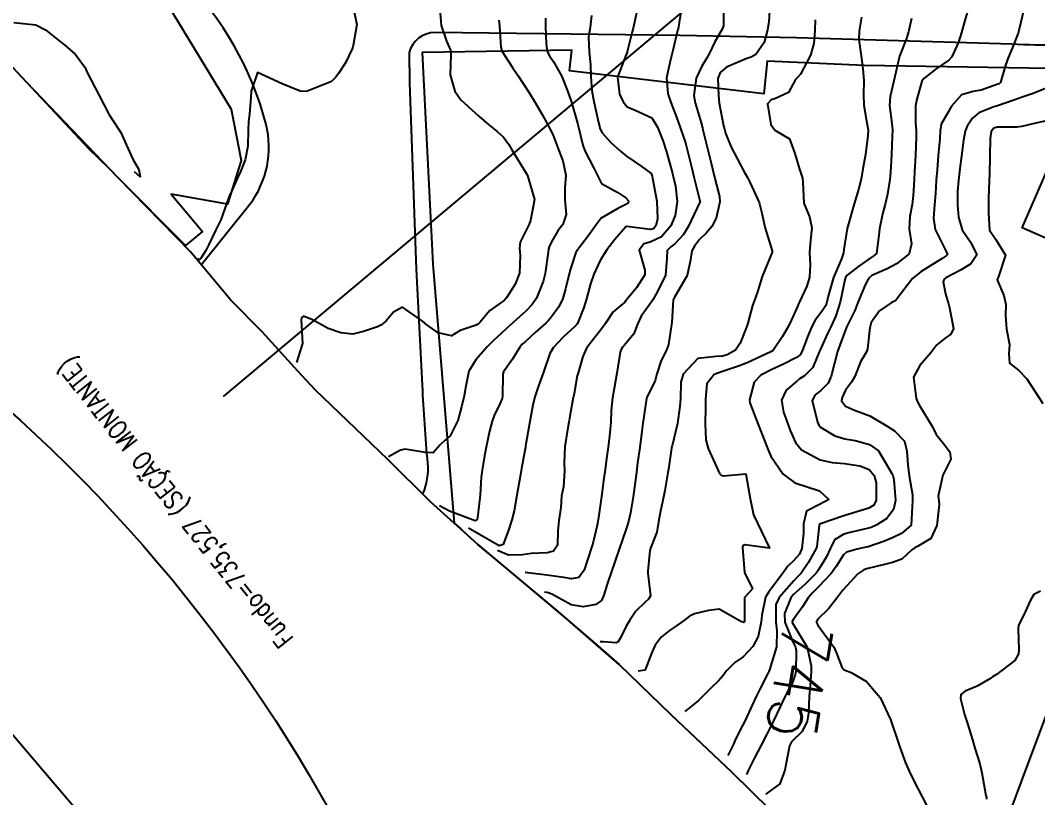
# Model space of a CAD drawing. Header units: metres. Extents: x 318500 to 325275, y 7408834 to 7428799.
# Drawn here: x 320486.8 to 320569.3, y 7409711.1 to 7409774.1 of the extents above; entities that cross this region are included whole.
import ezdxf
from ezdxf.enums import TextEntityAlignment as Align

# ---------------------------------------------------------------- set-up
doc = ezdxf.new("R2010")
doc.units = ezdxf.units.M
doc.header["$MEASUREMENT"] = 0
doc.linetypes.add('CONTINUO', pattern=[0])
for name, color, linetype in [('Area', 45, 'Continuous'), ('Cotas', 45, 'Continuous'), ('Curvas de Nivel 1m', 11, 'Continuous'), ('Curvas de Nivel 5m', 15, 'Continuous'), ('DETALHES', 45, 'Continuous'), ('Edificações', 30, 'Continuous'), ('TEXTO', 45, 'Continuous'), ('Vias Primárias', 230, 'Continuous')]:
    doc.layers.add(name, color=color, linetype=linetype)
doc.styles.add('ROMANS', font='romans', dxfattribs={"height": 0.2})
doc.styles.add('Style-STANDARD', font='STANDARD.shx')

msp = doc.modelspace()

# ---------------------------------------------------------------- linework, layer by layer
at = {"layer": 'Area'}
msp.add_lwpolyline([(320547.588, 7409710.067), (320544.503, 7409713.13), (320539.566, 7409717.759), (320535.365, 7409721.861), (320531.01, 7409725.62), (320525.979, 7409729.835), (320523.899, 7409731.586), (320520.08, 7409735.044), (320516.623, 7409738.46), (320510.711, 7409744.12), (320509.307, 7409745.632), (320506.426, 7409748.808), (320503.847, 7409751.416), (320500.62, 7409755.307), (320494.716, 7409761.339), (320494.04, 7409762.071), (320492.41, 7409763.641), (320487.352, 7409769.044), (320484.684, 7409771.883)], dxfattribs=at)
at = {"layer": 'Curvas de Nivel 1m', "flags": 128}
for points, elevation in [([(320513.678, 7409775.755), (320514.1, 7409773.75), (320513.789, 7409772.038), (320513.708, 7409771.754), (320513.181, 7409770.637), (320512.613, 7409769.764), (320512.38, 7409769.431), (320512.04, 7409769.103), (320511.09, 7409768.728), (320510.028, 7409768.301), (320509.506, 7409768.33), (320508.036, 7409768.919), (320506.05, 7409769.85), (320505.547, 7409768.338), (320505.499, 7409767.858), (320505.4, 7409766.458), (320505.329, 7409765.86), (320505.294, 7409765.171), (320505.271, 7409763.86), (320505.048, 7409762.769), (320504.697, 7409761.869), (320504.453, 7409761.352), (320503.914, 7409760.155), (320503.83, 7409759.962), (320503.79, 7409759.882), (320503.693, 7409759.668), (320503.086, 7409757.892), (320502.674, 7409757.102), (320502.103, 7409755.906), (320501.853, 7409755.427), (320501.435, 7409754.728), (320501.34, 7409754.666), (320501.22, 7409754.75)], 758), ([(320520.823, 7409774.956), (320520.936, 7409773.657), (320521.355, 7409772.377), (320521.681, 7409771.646), (320521.723, 7409771.302), (320521.677, 7409769.646), (320522.03, 7409768.326), (320522.528, 7409767.632), (320524, 7409766.306), (320524.8, 7409765.602), (320525.461, 7409765.072), (320525.98, 7409764.605), (320526.407, 7409764.016), (320526.671, 7409763.579), (320527.828, 7409761.675), (320527.903, 7409761.561), (320527.939, 7409761.501), (320528.489, 7409759.551), (320528.178, 7409757.841), (320528.061, 7409757.557), (320528.01, 7409757.437), (320527.884, 7409757.177), (320527.35, 7409756.086), (320527.275, 7409755.569), (320527.325, 7409755.04), (320527.274, 7409753.568), (320526.93, 7409752.682), (320526.236, 7409751.584), (320526.036, 7409751.358), (320525.804, 7409751.191), (320524.857, 7409750.536), (320524.085, 7409749.607), (320523.943, 7409749.442), (320523.776, 7409749.354), (320522.483, 7409748.916), (320521.763, 7409748.49), (320520.686, 7409748.736), (320519.776, 7409749.398), (320519.427, 7409749.674), (320517.797, 7409750.823), (320517.082, 7409750.409), (320516.483, 7409749.709), (320516.1, 7409749.39), (320515.773, 7409749.235), (320514.652, 7409748.851), (320513.763, 7409748.643), (320512.794, 7409748.73), (320511.77, 7409749.1), (320510.515, 7409749.789), (320509.784, 7409750.08), (320509.617, 7409749.968), (320509.588, 7409749.803), (320509.686, 7409747.866), (320509.681, 7409747.801), (320509.21, 7409746.33)], 757), ([(320536.78, 7409774.784), (320536.482, 7409773.446), (320536.408, 7409773.134), (320536.075, 7409771.751), (320536.016, 7409771.506), (320536, 7409771.451), (320535.921, 7409771.305), (320535.219, 7409769.462), (320535.387, 7409768.102), (320535.689, 7409767.455), (320536.014, 7409767.075), (320536.658, 7409766.795), (320538.001, 7409766.159), (320538.47, 7409765.423), (320538.9, 7409764.337), (320539.206, 7409763.411), (320539.68, 7409761.668), (320539.748, 7409761.403), (320539.929, 7409760.641), (320540.066, 7409759.398), (320539.898, 7409758.247), (320539.554, 7409757.405), (320538.782, 7409756.511), (320537.87, 7409756.095), (320537.353, 7409755.95), (320536.969, 7409755.439), (320537.437, 7409753.833), (320537.447, 7409753.434), (320536.767, 7409752.388), (320535.985, 7409751.447), (320535.91, 7409751.347), (320535.807, 7409751.23), (320534.851, 7409750.408), (320534.232, 7409749.473), (320534.046, 7409749.206), (320533.771, 7409748.859), (320533.16, 7409748.084), (320532.715, 7409747.49), (320532.411, 7409746.825), (320532.027, 7409745.497), (320531.968, 7409745.256), (320531.705, 7409743.829), (320531.653, 7409743.549), (320531.644, 7409743.501), (320531.346, 7409741.833), (320531.29, 7409741.506), (320531.193, 7409741.035), (320530.96, 7409739.51), (320530.914, 7409738.227), (320530.937, 7409737.51), (320530.859, 7409736.253), (320530.7, 7409735.513), (320530.631, 7409734.565), (320530.484, 7409733.516), (320530.388, 7409732.687), (320530.357, 7409731.518), (320530.028, 7409731.027), (320529.531, 7409730.911), (320528.224, 7409730.855), (320527.528, 7409730.746), (320526.379, 7409730.719), (320525.51, 7409731.1)], 753), ([(320540.423, 7409775.098), (320540.135, 7409773.399), (320540.129, 7409773.37), (320540.098, 7409773.245), (320539.734, 7409771.746), (320539.669, 7409771.406), (320539.534, 7409770.878), (320539.201, 7409769.413), (320539.309, 7409768.133), (320539.547, 7409767.407), (320540.002, 7409766.221), (320540.309, 7409765.395), (320540.728, 7409764.139), (320540.936, 7409763.386), (320541.254, 7409762.077), (320541.424, 7409761.378), (320541.911, 7409759.438), (320541.923, 7409759.37), (320541.91, 7409759.341), (320540.983, 7409757.384), (320540.565, 7409756.705), (320539.868, 7409755.956), (320539.557, 7409755.712), (320539.256, 7409755.409), (320539.212, 7409754.771), (320539.111, 7409753.411), (320538.449, 7409752.047), (320538.082, 7409751.417), (320537.985, 7409751.24), (320537.803, 7409750.981), (320537.131, 7409750.089), (320536.843, 7409749.434), (320536.556, 7409748.65), (320535.754, 7409747.708), (320535.623, 7409747.581), (320535.539, 7409747.453), (320535.453, 7409747.16), (320535.163, 7409745.459), (320534.958, 7409744.214), (320534.829, 7409743.463), (320534.714, 7409742.435), (320534.674, 7409741.465), (320534.586, 7409740.393), (320534.469, 7409739.468), (320534.366, 7409738.743), (320534.187, 7409737.471), (320534.116, 7409736.968), (320533.921, 7409735.475), (320533.661, 7409733.568), (320533.644, 7409733.479), (320533.63, 7409733.419), (320533.565, 7409733.152), (320533.248, 7409731.78), (320533.165, 7409731.484), (320532.769, 7409730.24), (320532.518, 7409729.49), (320532.105, 7409728.893), (320531.503, 7409728.787), (320530.884, 7409728.889), (320529.506, 7409729.098), (320527.74, 7409729.32)], 752), ([(320543.803, 7409775.353), (320543.816, 7409773.642), (320543.717, 7409773.354), (320543.106, 7409772.338), (320542.65, 7409771.364), (320542.442, 7409770.991), (320542.06, 7409770.37), (320541.612, 7409769.377), (320541.424, 7409767.984), (320541.523, 7409767.377), (320541.996, 7409765.761), (320542.111, 7409765.369), (320542.149, 7409765.208), (320542.608, 7409763.364), (320542.821, 7409762.497), (320543.099, 7409761.358), (320543.484, 7409759.787), (320543.523, 7409759.354), (320543.225, 7409758.029), (320542.869, 7409757.36), (320542.42, 7409756.824), (320541.874, 7409756.299), (320541.463, 7409755.779), (320541.25, 7409755.379), (320541.138, 7409754.669), (320540.884, 7409753.384), (320539.812, 7409751.569), (320539.746, 7409751.401), (320539.619, 7409749.565), (320539.602, 7409749.402), (320539.36, 7409747.8), (320539.234, 7409747.405), (320538.736, 7409746.414), (320538.424, 7409745.413), (320538.275, 7409744.861), (320537.705, 7409743.724), (320537.598, 7409743.525), (320537.572, 7409743.422), (320537.336, 7409741.765), (320537.286, 7409741.426), (320537.232, 7409740.993), (320537.029, 7409739.429), (320536.859, 7409738.205), (320536.752, 7409737.433), (320536.617, 7409736.422), (320536.486, 7409735.437), (320536.282, 7409734.144), (320536.113, 7409733.442), (320535.985, 7409733.023), (320535.544, 7409731.737), (320535.469, 7409731.523), (320535.447, 7409731.451), (320534.96, 7409730.017), (320534.769, 7409729.461), (320534.401, 7409728.369), (320534.117, 7409727.471), (320533.917, 7409727.04), (320533.479, 7409726.718), (320532.431, 7409726.535), (320531.478, 7409726.676), (320529.97, 7409727.523), (320529.634, 7409727.67), (320529.492, 7409727.697), (320529.3, 7409727.72)], 751), ([(320563.671, 7409775.087), (320563.319, 7409773.885), (320563.11, 7409773.095), (320562.875, 7409772.311), (320562.312, 7409771.106), (320562.067, 7409770.858), (320561.044, 7409770.136), (320560.052, 7409769.368), (320559.902, 7409769.132), (320559.474, 7409767.693), (320559.375, 7409767.14), (320559.383, 7409765.756), (320559.427, 7409765.138), (320559.441, 7409764.595), (320559.382, 7409763.139), (320559.304, 7409761.786), (320559.265, 7409761.14), (320559.182, 7409759.881), (320559.094, 7409759.142), (320558.925, 7409758.169), (320558.872, 7409757.145), (320559.059, 7409755.956), (320558.857, 7409755.145), (320557.847, 7409754.321), (320557.086, 7409753.923), (320555.833, 7409753.378), (320555.586, 7409753.184), (320555.315, 7409752.678), (320554.707, 7409751.197), (320554.448, 7409750.552), (320553.78, 7409749.21), (320553.247, 7409747.729), (320553.067, 7409747.22), (320552.801, 7409746.284), (320552.534, 7409745.228), (320552.287, 7409744.666), (320551.712, 7409744.07), (320551.243, 7409743.709), (320551.004, 7409743.247), (320551.426, 7409741.49), (320551.545, 7409741.241), (320551.669, 7409741.092), (320552.839, 7409740.399), (320553.659, 7409740.158), (320554.475, 7409740.015), (320555.655, 7409739.684), (320556.382, 7409739.173), (320557.455, 7409737.33), (320557.528, 7409737.161), (320557.615, 7409736.855), (320557.748, 7409735.158), (320557.583, 7409734.428), (320557.053, 7409733.687), (320556.244, 7409733.173), (320555.775, 7409732.969), (320555.566, 7409732.905), (320554.182, 7409732.58), (320553.558, 7409732.417), (320552.82, 7409731.952), (320552.462, 7409731.226), (320552.172, 7409730.589), (320551.514, 7409729.535), (320551.402, 7409729.351), (320551.316, 7409729.242), (320550.416, 7409728.335), (320549.493, 7409727.519), (320549.283, 7409727.263), (320548.761, 7409725.98), (320548.782, 7409725.27), (320549.436, 7409723.674), (320549.641, 7409723.258), (320549.697, 7409722.987), (320549.672, 7409721.257), (320549.637, 7409721.027), (320549.397, 7409720.399), (320549.003, 7409719.649), (320548.806, 7409719.269), (320548.345, 7409718.296), (320547.865, 7409717.282), (320547.339, 7409716.209), (320546.877, 7409715.297), (320546.338, 7409714.281), (320545.844, 7409713.312), (320545.68, 7409712.93)], 746), ([(320486.311, 7409773.903), (320488.094, 7409773.703), (320488.866, 7409773.304), (320490.074, 7409772.335), (320490.441, 7409772.064), (320491.311, 7409771.3), (320492.052, 7409770.27), (320492.136, 7409770.124), (320492.176, 7409770.038), (320492.283, 7409769.8), (320493.179, 7409768.023), (320493.997, 7409766.481), (320494.31, 7409766.007), (320494.97, 7409764.99), (320495.399, 7409763.996), (320495.952, 7409762.811), (320496.442, 7409761.982), (320496.526, 7409761.386), (320496.09, 7409761.78)], 759), ([(320525.621, 7409774.082), (320525.667, 7409773.594), (320525.769, 7409771.899), (320525.859, 7409771.592), (320526.066, 7409771.238), (320526.726, 7409770.249), (320527.167, 7409769.573), (320528.03, 7409768.244), (320528.463, 7409767.553), (320529.117, 7409766.43), (320529.604, 7409765.536), (320529.746, 7409765.292), (320529.983, 7409764.808), (320530.477, 7409763.525), (320530.786, 7409762.693), (320531.035, 7409761.519), (320530.963, 7409760.481), (320530.967, 7409759.519), (320531.071, 7409758.346), (320530.8, 7409757.521), (320530.399, 7409757.008), (320529.869, 7409756.117), (320529.68, 7409755.715), (320529.627, 7409755.533), (320529.601, 7409755.278), (320529.358, 7409753.537), (320529.191, 7409752.907), (320528.666, 7409751.547), (320528.318, 7409751.036), (320527.794, 7409750.508), (320527.298, 7409750.057), (320526.768, 7409749.575), (320526.25, 7409749.106), (320525.766, 7409748.66), (320525.204, 7409748.142), (320524.661, 7409747.596), (320523.739, 7409746.537), (320523.181, 7409745.618), (320522.928, 7409744.405), (320522.797, 7409743.624), (320522.575, 7409742.739), (320522.29, 7409741.631), (320521.657, 7409740.375), (320521.258, 7409740.04), (320520.847, 7409739.648), (320520.291, 7409739.002), (320519.641, 7409739.033), (320518.025, 7409739.304), (320517.643, 7409739.238), (320516.66, 7409738.68)], 756), ([(320533.129, 7409774.481), (320532.997, 7409773.497), (320532.883, 7409772.703), (320532.935, 7409771.497), (320533.048, 7409770.484), (320533.067, 7409769.495), (320533.149, 7409768.377), (320533.317, 7409767.491), (320533.689, 7409765.79), (320533.753, 7409765.484), (320533.804, 7409765.298), (320533.985, 7409764.962), (320534.686, 7409764.179), (320535.467, 7409763.458), (320535.964, 7409763.055), (320537.15, 7409762.24), (320537.943, 7409761.65), (320538.039, 7409761.429), (320538.073, 7409761.292), (320538.424, 7409759.422), (320538.467, 7409757.993), (320538.324, 7409757.423), (320538.13, 7409757.182), (320537.885, 7409757.109), (320535.978, 7409757.359), (320535.888, 7409757.337), (320535.022, 7409756.314), (320534.359, 7409755.473), (320533.848, 7409754.655), (320533.306, 7409753.488), (320533.048, 7409752.717), (320532.724, 7409751.496), (320532.504, 7409750.795), (320531.981, 7409749.498), (320531.903, 7409749.374), (320531.776, 7409749.251), (320530.86, 7409748.418), (320530.017, 7409747.526), (320529.745, 7409747.051), (320529.231, 7409745.537), (320528.815, 7409744.442), (320528.53, 7409743.548), (320528.375, 7409742.864), (320528.127, 7409741.553), (320527.804, 7409739.71), (320527.777, 7409739.558), (320527.758, 7409739.448), (320527.638, 7409738.755), (320527.458, 7409737.726), (320527.429, 7409737.562), (320527.137, 7409736.024), (320527.055, 7409735.565), (320526.842, 7409734.303), (320526.661, 7409733.569), (320526.388, 7409732.741), (320525.95, 7409731.576), (320525.64, 7409731.477), (320523.16, 7409732.91)], 754), ([(320551.244, 7409774.122), (320551.221, 7409773.253), (320551.15, 7409772.188), (320550.87, 7409771.258), (320550.055, 7409769.724), (320549.844, 7409769.48), (320549.663, 7409769.274), (320549.082, 7409768.232), (320548.027, 7409767.747), (320547.686, 7409767.634), (320547.374, 7409767.3), (320547.653, 7409765.637), (320547.883, 7409765.292), (320547.928, 7409765.23), (320547.989, 7409765.181), (320549.161, 7409764.457), (320549.61, 7409763.274), (320549.952, 7409762.102), (320550.215, 7409761.266), (320550.235, 7409760.966), (320550.327, 7409759.264), (320550.786, 7409758.139), (320550.988, 7409757.249), (320550.876, 7409756.249), (320550.797, 7409755.251), (320550.832, 7409754.264), (320550.787, 7409753.25), (320550.566, 7409752.51), (320549.976, 7409751.258), (320549.922, 7409751.145), (320549.804, 7409750.885), (320549.305, 7409749.75), (320549.088, 7409749.27), (320548.61, 7409748.435), (320547.809, 7409747.289), (320547.75, 7409747.247), (320547.661, 7409747.204), (320545.74, 7409746.312), (320545.037, 7409746.027), (320543.733, 7409745.598), (320543.057, 7409745.35), (320542.467, 7409744.61), (320542.355, 7409743.36), (320542.364, 7409742.685), (320542.327, 7409741.36), (320542.375, 7409740.077), (320542.584, 7409739.356), (320543.394, 7409737.572), (320543.501, 7409737.342), (320543.618, 7409737.207), (320543.811, 7409737.144), (320545.62, 7409737.32), (320545.966, 7409735.314), (320546.257, 7409733.99), (320546.58, 7409733.305), (320547.54, 7409731.29), (320545.543, 7409731.544), (320545.395, 7409731.468), (320545.365, 7409731.322), (320545.51, 7409729.32), (320546.178, 7409727.991), (320545.535, 7409727.319), (320545.519, 7409727.29), (320545.513, 7409725.319), (320545.504, 7409725.274), (320545.459, 7409725.249), (320545.216, 7409725.322), (320543.475, 7409726.328), (320542.602, 7409726.224), (320541.469, 7409725.965), (320541.065, 7409725.777), (320540.564, 7409725.383), (320539.927, 7409724.919), (320539.448, 7409724.61), (320538.774, 7409724.073), (320538.273, 7409723.412), (320538.004, 7409722.834), (320537.474, 7409721.419), (320537.439, 7409721.39), (320536.91, 7409721.31)], 749), ([(320554.998, 7409774.32), (320554.799, 7409773.203), (320554.784, 7409772.509), (320554.96, 7409771.201), (320555.12, 7409770.139), (320555.198, 7409769.199), (320555.176, 7409768.055), (320555.197, 7409767.198), (320555.437, 7409765.757), (320555.528, 7409765.195), (320555.526, 7409764.735), (320555.321, 7409763.196), (320555.117, 7409762.034), (320554.96, 7409761.2), (320554.753, 7409760.372), (320554.412, 7409759.202), (320553.892, 7409757.391), (320553.85, 7409757.211), (320553.579, 7409755.499), (320553.544, 7409755.215), (320553.383, 7409754.747), (320552.728, 7409753.227), (320552.302, 7409751.72), (320552.2, 7409751.234), (320552.098, 7409750.943), (320551.798, 7409750.473), (320551.256, 7409749.778), (320550.969, 7409749.248), (320550.615, 7409748.404), (320550.192, 7409747.256), (320550.04, 7409746.964), (320549.745, 7409746.729), (320548.668, 7409746.204), (320547.735, 7409745.757), (320546.85, 7409745.303), (320546.305, 7409744.727), (320545.913, 7409743.317), (320545.945, 7409743.068), (320546.62, 7409741.306), (320546.91, 7409740.549), (320547.4, 7409739.294), (320547.642, 7409738.741), (320548.644, 7409737.275), (320549.61, 7409736.567), (320550.61, 7409736.245), (320551.6, 7409735.925), (320552.34, 7409735.229), (320551.586, 7409734.819), (320550.548, 7409734.283), (320550.308, 7409733.253), (320550.306, 7409732.505), (320550.167, 7409731.254), (320549.986, 7409730.803), (320549.525, 7409730.277), (320549.002, 7409729.784), (320548.652, 7409729.273), (320547.494, 7409727.734), (320547.22, 7409727.294), (320546.918, 7409725.849), (320546.882, 7409725.299), (320546.631, 7409724.114), (320546.192, 7409723.309), (320545.421, 7409722.466), (320544.742, 7409722.002), (320544.066, 7409721.333), (320543.778, 7409720.963), (320543.398, 7409720.525), (320542.803, 7409719.934), (320542.217, 7409719.357), (320541.798, 7409718.939), (320541.368, 7409718.57), (320540.69, 7409718.05)], 748), ([(320559.05, 7409774.212), (320558.804, 7409773.149), (320558.64, 7409772.604), (320558.07, 7409771.16), (320557.608, 7409769.167), (320557.311, 7409767.891), (320557.277, 7409767.171), (320557.446, 7409765.72), (320557.5, 7409765.167), (320557.497, 7409764.679), (320557.438, 7409763.168), (320557.355, 7409761.763), (320557.295, 7409761.17), (320557.115, 7409759.979), (320556.932, 7409759.17), (320556.71, 7409758.364), (320556.457, 7409757.174), (320556.409, 7409756.648), (320556.215, 7409755.176), (320556.033, 7409755.002), (320555.856, 7409754.894), (320554.787, 7409754.139), (320553.833, 7409753.401), (320553.703, 7409753.212), (320553.652, 7409753.037), (320553.284, 7409751.218), (320552.91, 7409750.107), (320552.507, 7409749.229), (320552.278, 7409748.727), (320551.755, 7409747.6), (320551.639, 7409747.354), (320551.598, 7409747.242), (320551.065, 7409745.919), (320550.372, 7409745.254), (320549.985, 7409744.999), (320549.723, 7409744.797), (320548.907, 7409744.078), (320548.521, 7409743.278), (320548.667, 7409742.294), (320549.06, 7409741.269), (320549.23, 7409740.831), (320549.656, 7409739.841), (320550.139, 7409739.255), (320551.638, 7409738.437), (320552.627, 7409738.234), (320553.634, 7409738.132), (320554.858, 7409737.965), (320555.627, 7409737.666), (320556.028, 7409737.176), (320556.196, 7409736.59), (320556.199, 7409735.174), (320555.994, 7409734.768), (320555.583, 7409734.529), (320554.625, 7409734.239), (320553.577, 7409733.908), (320551.609, 7409733.239), (320551.59, 7409733.219), (320551.568, 7409733.126), (320551.373, 7409731.412), (320551.323, 7409731.242), (320550.679, 7409730.092), (320550.098, 7409729.254), (320549.816, 7409728.948), (320549.504, 7409728.642), (320548.317, 7409727.278), (320548.063, 7409726.7), (320548.047, 7409725.281), (320548.147, 7409724.582), (320548.115, 7409723.28), (320547.536, 7409721.413), (320547.496, 7409721.289), (320547.473, 7409721.225), (320547.407, 7409721.108), (320546.78, 7409719.909), (320546.486, 7409719.303), (320546.133, 7409718.544), (320545.564, 7409717.317), (320545.346, 7409716.89), (320544.821, 7409715.84), (320544.594, 7409715.327), (320544.17, 7409714.47)], 747), ([(320570.044, 7409768.593), (320568.906, 7409768.147), (320568.032, 7409767.848), (320567.44, 7409767.625), (320566.021, 7409767.133), (320565.955, 7409767.117), (320565.736, 7409767.054), (320564.508, 7409766.577), (320564.006, 7409766.147), (320563.576, 7409765.507), (320563.395, 7409765.089), (320563.261, 7409764.366), (320563.095, 7409763.089), (320562.973, 7409762.072), (320562.865, 7409761.091), (320562.781, 7409760.238), (320562.773, 7409759.091), (320562.871, 7409758.119), (320563.163, 7409757.087), (320563.875, 7409756.053), (320564.36, 7409755.073), (320563.849, 7409754.325), (320563.088, 7409753.841), (320561.832, 7409753.204), (320561.696, 7409753.102), (320561.607, 7409752.882), (320561.818, 7409751.908), (320562.043, 7409751.098), (320562.133, 7409750.768), (320562.457, 7409749.093), (320562.242, 7409748.626), (320561.768, 7409748.309), (320561.109, 7409747.76), (320560.623, 7409747.117), (320559.74, 7409746.082), (320559.215, 7409745.138), (320559.436, 7409743.402), (320559.543, 7409743.132), (320559.696, 7409742.857), (320560.744, 7409741.114), (320561.063, 7409740.508), (320561.657, 7409739.773), (320562.147, 7409739.095), (320562.248, 7409738.487), (320561.622, 7409737.251), (320561.572, 7409737.15), (320561.559, 7409737.101), (320561.206, 7409735.496), (320561.262, 7409735.105), (320561.29, 7409734.808), (320561.103, 7409733.107), (320560.611, 7409732.057), (320559.544, 7409731.404), (320559.35, 7409731.326), (320559.074, 7409731.137), (320558.279, 7409730.398), (320557.524, 7409730.117), (320556.765, 7409729.924), (320555.517, 7409729.62), (320555.186, 7409729.514), (320554.693, 7409729.192), (320553.497, 7409727.877), (320553, 7409727.217), (320552.334, 7409726.37), (320551.464, 7409725.521), (320551.361, 7409725.341), (320551.345, 7409725.241), (320551.457, 7409725.027), (320552.772, 7409723.22), (320552.984, 7409722.775), (320553.414, 7409721.628), (320553.608, 7409721.403), (320554.163, 7409721.199), (320555.399, 7409720.477), (320556.524, 7409719.169), (320557.353, 7409717.383), (320557.426, 7409717.159), (320557.908, 7409715.724), (320558.099, 7409715.148), (320558.564, 7409713.888), (320558.901, 7409713.136), (320559.288, 7409712.313), (320559.924, 7409711.12), (320560.388, 7409710.239)], 744), ([(320570.004, 7409765.933), (320569.239, 7409765.774), (320567.997, 7409765.475), (320567.599, 7409765.423), (320565.995, 7409765.411), (320565.724, 7409765.324), (320565.522, 7409765.057), (320565.419, 7409764.493), (320565.403, 7409763.059), (320565.384, 7409761.623), (320565.357, 7409761.059), (320565.286, 7409759.693), (320565.29, 7409759.059), (320565.282, 7409758.438), (320565.382, 7409757.058), (320565.879, 7409756.294), (320566.661, 7409755.038), (320566.098, 7409753.31), (320566.008, 7409753.047), (320566.545, 7409751.767), (320566.709, 7409751.037), (320566.684, 7409750.149), (320566.763, 7409749.035), (320566.987, 7409747.806), (320566.942, 7409747.032), (320566.993, 7409746.282), (320567.737, 7409745.722), (320568.395, 7409745.013), (320569.7, 7409743)], 743), ([(320569.498, 7409727.787), (320568.975, 7409727.526), (320568.674, 7409727.008), (320568.304, 7409726.185), (320567.738, 7409725.017), (320567.694, 7409724.78), (320567.747, 7409723.017), (320567.72, 7409722.724), (320567.421, 7409722.16), (320565.946, 7409721.042), (320565.617, 7409720.837), (320565.405, 7409720.698), (320564.364, 7409720.097), (320563.389, 7409719.689), (320563.052, 7409719.416), (320563.026, 7409719.084), (320563.361, 7409717.804), (320563.58, 7409717.077), (320563.996, 7409715.73), (320564.199, 7409715.067), (320564.584, 7409713.788), (320564.763, 7409713.058), (320565.087, 7409711.238), (320565.12, 7409711.052), (320565.135, 7409710.918)], 743)]:
    msp.add_lwpolyline(points, dxfattribs=dict(at, elevation=elevation))
at = {"layer": 'Curvas de Nivel 5m', "flags": 128}
for points, elevation in [([(320547.564, 7409775.298), (320547.48, 7409773.929), (320547.377, 7409773.301), (320547.099, 7409772.291), (320546.445, 7409771.314), (320546.068, 7409771.102), (320545.718, 7409770.977), (320544.059, 7409770.286), (320543.551, 7409769.859), (320543.37, 7409769.357), (320543.398, 7409767.988), (320543.472, 7409767.355), (320543.825, 7409765.519), (320543.863, 7409765.351), (320543.986, 7409764.919), (320544.435, 7409763.803), (320544.668, 7409763.34), (320545.53, 7409761.743), (320545.76, 7409761.323), (320545.935, 7409761.005), (320546.7, 7409759.308), (320546.937, 7409758.341), (320547.176, 7409757.301), (320547.755, 7409755.398), (320547.766, 7409755.291), (320547.704, 7409755.139), (320546.954, 7409753.303), (320546.581, 7409752.072), (320546.3, 7409751.313), (320546.17, 7409750.949), (320545.783, 7409749.516), (320545.742, 7409749.359), (320545.727, 7409749.321), (320545.175, 7409747.91), (320544.781, 7409747.33), (320544.116, 7409746.967), (320543.745, 7409746.848), (320543.214, 7409746.817), (320541.743, 7409746.663), (320540.556, 7409745.388), (320540.368, 7409744.742), (320540.323, 7409743.391), (320540.287, 7409742.795), (320540.075, 7409741.394), (320539.652, 7409739.59), (320539.609, 7409739.442), (320539.596, 7409739.401), (320539.351, 7409737.676), (320539.307, 7409737.403), (320539.058, 7409735.945), (320538.96, 7409735.406), (320538.699, 7409734.289), (320538.548, 7409733.41), (320538.4, 7409732.569), (320537.96, 7409731.416), (320537.857, 7409731.095), (320537.672, 7409729.418), (320537.68, 7409729.247), (320537.905, 7409727.416), (320537.747, 7409727.156), (320537.483, 7409726.94), (320536.721, 7409726.182), (320536.212, 7409725.439), (320535.938, 7409724.958), (320535.438, 7409723.958), (320535.239, 7409723.647), (320535.104, 7409723.618), (320534.095, 7409723.693), (320533.81, 7409723.69)], 750), ([(320568.127, 7409774.84), (320567.781, 7409773.357), (320567.685, 7409773.034), (320567.24, 7409771.881), (320566.877, 7409771.042), (320566.664, 7409770.444), (320566.277, 7409769.048), (320566.161, 7409768.936), (320566.048, 7409768.889), (320564.688, 7409768.423), (320564.038, 7409768.301), (320563.093, 7409768.035), (320562.285, 7409767.106), (320562.195, 7409766.93), (320562.013, 7409766.63), (320561.466, 7409765.647), (320561.373, 7409765.116), (320561.345, 7409764.478), (320561.223, 7409763.111), (320561.121, 7409761.944), (320561.064, 7409761.113), (320560.997, 7409760.041), (320560.922, 7409759.115), (320560.826, 7409758.043), (320560.972, 7409757.114), (320561.864, 7409755.341), (320561.971, 7409755.099), (320561.929, 7409755.029), (320561.858, 7409754.989), (320561.525, 7409754.775), (320559.839, 7409753.708), (320559.124, 7409753.141), (320557.813, 7409751.427), (320557.67, 7409751.302), (320557.402, 7409751.164), (320556.46, 7409750.514), (320555.786, 7409749.573), (320555.699, 7409749.263), (320555.685, 7409749.181), (320555.495, 7409747.443), (320555.404, 7409747.185), (320554.926, 7409746.376), (320554.45, 7409745.199), (320554.193, 7409744.732), (320553.713, 7409744.097), (320553.427, 7409743.492), (320553.385, 7409743.215), (320553.694, 7409742.787), (320554.423, 7409742.465), (320555.683, 7409742.014), (320557.086, 7409741.166), (320557.666, 7409740.785), (320558.473, 7409739.963), (320558.672, 7409739.145), (320558.749, 7409738.028), (320558.874, 7409737.141), (320559.132, 7409735.602), (320559.132, 7409735.137), (320559.109, 7409734.66), (320559.016, 7409733.138), (320558.245, 7409732.464), (320557.555, 7409732.137), (320556.861, 7409731.856), (320555.543, 7409731.398), (320555.373, 7409731.352), (320554.646, 7409731.193), (320553.784, 7409730.958), (320553.533, 7409730.742), (320552.943, 7409729.795), (320552.533, 7409729.225), (320551.499, 7409728.114), (320551.055, 7409727.683), (320550.671, 7409727.248), (320550.212, 7409726.519), (320549.463, 7409725.479), (320549.392, 7409725.33), (320549.392, 7409725.261), (320549.458, 7409725.127), (320550.603, 7409723.248), (320550.921, 7409721.739), (320550.912, 7409721.245), (320550.814, 7409719.82), (320550.77, 7409719.246), (320550.695, 7409717.911), (320550.584, 7409717.248), (320550.182, 7409716.411), (320549.333, 7409715.585), (320549.17, 7409715.262), (320548.864, 7409713.709), (320548.776, 7409713.268), (320548.384, 7409712.173), (320547.271, 7409711.369), (320547.24, 7409711.32)], 745), ([(320529.399, 7409774.253), (320529.403, 7409773.54), (320529.447, 7409772.172), (320529.536, 7409771.538), (320529.716, 7409771.185), (320530.062, 7409770.683), (320530.701, 7409769.523), (320531.185, 7409768.366), (320531.477, 7409767.515), (320531.993, 7409765.738), (320532.044, 7409765.509), (320532.412, 7409763.941), (320532.585, 7409763.501), (320533.291, 7409762.149), (320533.591, 7409761.485), (320533.931, 7409760.853), (320535.261, 7409760.119), (320535.914, 7409759.697), (320536.114, 7409759.448), (320536.101, 7409759.255), (320535.907, 7409759.142), (320535.255, 7409758.812), (320533.896, 7409758.041), (320533.503, 7409757.486), (320532.83, 7409756.541), (320532.007, 7409755.508), (320531.856, 7409755.25), (320531.417, 7409753.933), (320531.308, 7409753.515), (320531.024, 7409752.312), (320530.796, 7409751.52), (320530.478, 7409750.841), (320529.786, 7409749.935), (320529.595, 7409749.721), (320529.41, 7409749.536), (320528.557, 7409748.759), (320527.757, 7409748.031), (320527.511, 7409747.807), (320527.308, 7409747.564), (320526.712, 7409746.599), (320525.994, 7409745.577), (320525.928, 7409745.377), (320525.904, 7409743.578), (320525.872, 7409743.404), (320525.691, 7409742.994), (320525.231, 7409742.032), (320525.061, 7409741.589), (320524.84, 7409740.77), (320524.606, 7409739.596), (320524.458, 7409738.777), (320524.251, 7409737.601), (320524.189, 7409737.024), (320524.103, 7409735.602), (320523.917, 7409733.948), (320523.86, 7409733.606), (320523.69, 7409733.486), (320521.603, 7409734.279), (320520.81, 7409734.72)], 755)]:
    msp.add_lwpolyline(points, dxfattribs=dict(at, elevation=elevation))
at = {"layer": 'DETALHES'}
msp.add_line((320451.745, 7409756.699), (320518.329, 7409678.38), dxfattribs=at)
msp.add_ellipse((320467.515, 7409704.258), major_axis=(-45.87, 53.955), ratio=0.564028, dxfattribs=at)
at = {"layer": 'Edificações'}
msp.add_lwpolyline([(320482.941, 7409773.805), (320484.197, 7409782.525), (320489.151, 7409782.626), (320492.993, 7409780.807), (320498.351, 7409776.058), (320503.911, 7409766.863), (320504.72, 7409762.72), (320503.608, 7409759.183), (320499.059, 7409759.992), (320501.586, 7409756.96), (320500.201, 7409755.812), (320494.716, 7409761.339), (320487.352, 7409769.044), (320484.684, 7409771.883)], close=True, dxfattribs=at)
for points in [[(320571.662, 7409755.663), (320568.02, 7409757.249), (320573.619, 7409770.103), (320555.208, 7409770.418), (320547.342, 7409770.758), (320547.073, 7409768.124), (320531.323, 7409769.985), (320531.52, 7409771.654), (320519.404, 7409771.46), (320519.404, 7409771.46), (320520.266, 7409754.335), (320520.267, 7409754.319), (320521.99, 7409733.315), (320522.52, 7409732.835), (320522.995, 7409732.405), (320523.899, 7409731.586), (320524.939, 7409730.711), (320530.354, 7409726.17), (320533.188, 7409723.74), (320535.365, 7409721.861), (320539.566, 7409717.759), (320544.503, 7409713.13), (320547.588, 7409710.067)], [(320562.297, 7409697.124), (320567.957, 7409712.37), (320573.314, 7409726.653)]]:
    msp.add_lwpolyline(points, dxfattribs=at)
at = {"layer": 'TEXTO', "linetype": 'CONTINUO'}
msp.add_polyline3d([(320675.473, 7409887.949, 0), (320503.262, 7409743.572, 0)], dxfattribs=at)
at = {"layer": 'Vias Primárias'}
for points in [[(320501.494, 7409754.253), (320505.438, 7409759.171, 0.224777), (320506.749, 7409765.637, 0.132858), (320500, 7409777.474)], [(320574.808, 7409772.167, -0.026337), (320567.178, 7409772.133), (320549.723, 7409772.658), (320540.275, 7409772.838), (320520.423, 7409773.094, 0.336459), (320518.334, 7409771.463), (320518.375, 7409768.995), (320518.916, 7409753.899), (320519.388, 7409744.489, 0.009569), (320519.827, 7409738.164, -0.123694), (320519.432, 7409735.684)]]:
    msp.add_lwpolyline(points, format="xyb", dxfattribs=at)

# ---------------------------------------------------------------- texts
at = {"layer": 'Cotas', "style": 'Style-STANDARD'}
msp.add_text('745', height=4, rotation=260.74535, dxfattribs=at).set_placement((320549.949, 7409720.499, 745), align=Align.MIDDLE_CENTER)
at = {"layer": 'DETALHES', "style": 'ROMANS', "width": 0.8}
msp.add_text('Fundo=735,527 (SEÇÃO MONTANTE)', height=1.5, rotation=128.27901, dxfattribs=at).set_placement((320509.029, 7409723.951))

doc.saveas('drawing.dxf')
